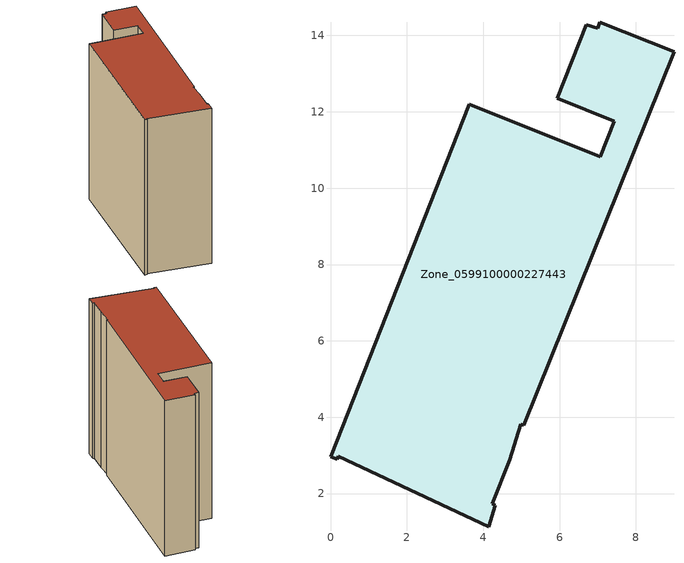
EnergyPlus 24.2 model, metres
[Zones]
Zone_0599100000227443
 floor ground (C_G): 4.14,1.13 0.2,2.98 0.17,2.9 0,2.97 3.64,12.2 7.07,10.83 7.44,11.76 5.94,12.36 6.7,14.28 7,14.18 7.05,14.34 9,13.57 5.06,3.79 4.99,3.82 4.7,2.88 4.23,1.73 4.32,1.7 z3.94
 wall outside (C_F): 4.32,1.7 4.23,1.73 4.7,2.88 4.99,3.82 5.06,3.79 9,13.57 7.05,14.34 7,14.18 6.7,14.28 5.94,12.36 7.44,11.76 7.07,10.83 3.64,12.2 0,2.97 0.17,2.9 0.2,2.98 4.14,1.13 4.32,1.7 z3.94:15.57
 roof outside (C_R): 0.2,2.98 4.14,1.13 4.32,1.7 4.23,1.73 4.7,2.88 4.99,3.82 5.06,3.79 9,13.57 7.05,14.34 7,14.18 6.7,14.28 5.94,12.36 7.44,11.76 7.07,10.83 3.64,12.2 0,2.97 0.17,2.9 z15.57
[BUILDING]
Pand.0599100000227443: North Axis=0; Terrain=City; Loads Convergence Tolerance Value=0.04; Temperature Convergence Tolerance Value=0.4; Solar Distribution=FullExterior; Maximum Number of Warmup Days=25; Minimum Number of Warmup Days=1
[Site:Location]
Rotterdam.The.Hague.AP_ZH_NLD Design_Conditions: Latitude=51.96; Longitude=4.45; Time Zone=1; Elevation=-4.5
[SITE:GROUNDTEMPERATURE:BUILDINGSURFACE]
18, 18, 18, 18, 18, 18, 18, 18, 18, 18, 18, 18
[MATERIAL] Thermal Absorptance=0.9; Solar Absorptance=0.7; Visible Absorptance=0.7
Name | Roughness | Thickness | Conductivity | Density | Specific Heat
G.TC.1975-1991 | MediumSmooth | 0.15 | 0.288461 | 540 | 1210
F.TC.1975-1991 | Rough | 0.3 | 0.230769 | 1920 | 840
R.TC.1975-1991 | MediumRough | 0.2 | 0.153846 | 1500 | 1000
[CONSTRUCTION]
C_G: G.TC.1975-1991
C_F: F.TC.1975-1991
C_R: R.TC.1975-1991
[ZONE]
Zone_0599100000227443: Type=1; Multiplier=1; Ceiling Height=Autocalculate; Volume=Autocalculate; Floor Area=autocalculate; Part of Total Floor Area=Yes
[ZONEINFILTRATION:DESIGNFLOWRATE]
Infil_Zone_0599100000227443: Zone or ZoneList or Space or SpaceList=Zone_0599100000227443; Schedule=AlwaysOn; Design Flow Rate Calculation Method=Flow/Area; Flow Rate per Floor Area=0.003; Constant Term Coefficient=1; Temperature Term Coefficient=0; Velocity Term Coefficient=0; Velocity Squared Term Coefficient=0
[HVACTEMPLATE:ZONE:IDEALLOADSAIRSYSTEM]
Zone_0599100000227443: Maximum Heating Supply Air Temperature=50; Minimum Cooling Supply Air Temperature=13; Maximum Heating Supply Air Humidity Ratio=0.0156; Minimum Cooling Supply Air Humidity Ratio=0.0077; Heating Limit=NoLimit; Cooling Limit=NoLimit; Dehumidification Control Type=ConstantSensibleHeatRatio; Cooling Sensible Heat Ratio=0.7; Dehumidification Setpoint=60; Humidification Control Type=None; Humidification Setpoint=30; Outdoor Air Method=None; Outdoor Air Flow Rate per Person=0.00944; Outdoor Air Flow Rate per Zone Floor Area=0; Outdoor Air Flow Rate per Zone=0; Demand Controlled Ventilation Type=None; Outdoor Air Economizer Type=NoEconomizer; Heat Recovery Type=None; Sensible Heat Recovery Effectiveness=0.7; Latent Heat Recovery Effectiveness=0.65
[ZONECONTROL:THERMOSTAT]
ThermostatControl_Zone_0599100000227443: Zone or ZoneList=Zone_0599100000227443; Control Type Schedule=DualSetpointControlType; Control 1=Thermostat_Zone_0599100000227443; Temperature Difference Between Cutout And Setpoint=0
[THERMOSTATSETPOINT:DUALSETPOINT]
Thermostat_Zone_0599100000227443: Heating Setpoint Temperature Schedule=HeatingSetpoint_Zone_0599100000227443; Cooling Setpoint Temperature Schedule=CoolingSetpoint_Zone_0599100000227443
[SCHEDULE:COMPACT]
HeatingSetpoint_Zone_0599100000227443: Through: 12/31, For: AllDays, Until: 24:00, 21
CoolingSetpoint_Zone_0599100000227443: Through: 12/31, For: AllDays, Until: 24:00, 24
DualSetpointControlType: Through: 12/31, For: AllDays, Until: 24:00, 4
AlwaysOn: Through: 12/31, For: AllDays, Until: 24:00, 1
